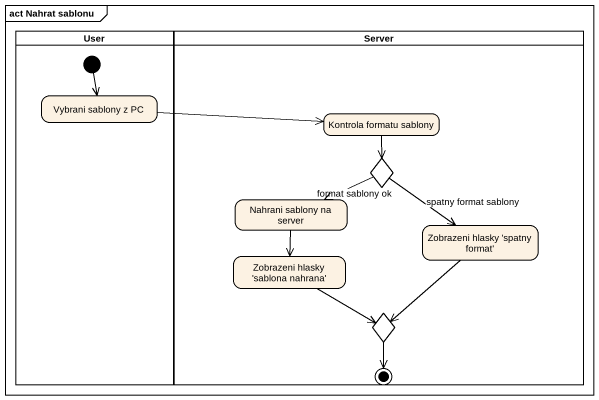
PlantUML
@startuml
mainframe act Nahrat sablonu
hide empty description
state User <<partition>> {
  state "Vybrani sablony z PC" as Vybrani_sablony_z_PC
  [*] --> Vybrani_sablony_z_PC
}
state Server <<partition>> {
  state "Kontrola formatu sablony" as Kontrola_formatu_sablony
  state choice1 <<choice>>
  state "Nahrani sablony na server" as Nahrani_sablony_na_server
  state "Zobrazeni hlasky 'sablona nahrana'" as Zobrazeni_hlasky_sablona
  state "Zobrazeni hlasky 'spatny format'" as Zobrazeni_hlasky_spatny
  state choice2 <<choice>>
  choice2 --> [*]
}
Vybrani_sablony_z_PC -right-> Kontrola_formatu_sablony
Kontrola_formatu_sablony --> choice1
choice1 -left-> Nahrani_sablony_na_server : format sablony ok
choice1 --> Zobrazeni_hlasky_spatny : spatny format sablony
Nahrani_sablony_na_server --> Zobrazeni_hlasky_sablona
Zobrazeni_hlasky_sablona -right-> choice2
Zobrazeni_hlasky_spatny --> choice2
@enduml
